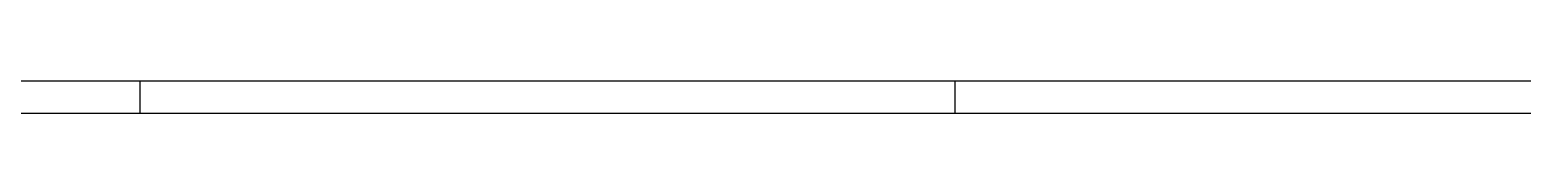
# Model space of a CAD drawing. Header units: millimetres. Extents: x -80 to 17556, y -2605 to 646.
# Drawn here: x 378.1 to 607.1, y -655 to -650 of the extents above; entities that cross this region are included whole.
import ezdxf

# ---------------------------------------------------------------- set-up
doc = ezdxf.new("R2010")
doc.units = ezdxf.units.MM
doc.header["$LTSCALE"] = 2
doc.layers.add('5', color=7, linetype='Continuous', lineweight=25)
doc.layers.add('FRAME51', color=7, linetype='Continuous')
doc.styles.add('Arial', font='arial.ttf')
doc.styles.add('SIMPLEX', font='simplex.shx', dxfattribs={"width": 0.8})

# ---------------------------------------------------------------- blocks, each defined once
blk = doc.blocks.new('RAHMEN_RAHM-A1Q')
at = {"layer": '5', "color": 4, "linetype": 'Continuous'}
blk.add_line((0, 0), (831, 0), dxfattribs=at)
at = {"layer": '5', "color": 3, "linetype": 'Continuous'}
for p, q in [((395, 0), (395, -5)), ((520, 0), (520, -5))]:
    blk.add_line(p, q, dxfattribs=at)
at = {"layer": '5', "color": 7, "linetype": 'Continuous'}
blk.add_line((-5, -5), (836, -5), dxfattribs=at)
at = {"layer": 'FRAME51', "style": 'Arial'}
for tag, p in [('CAD_KDZNR', (1.36, 580.62)), ('KDZNR', (47.61, 580.02)), ('CAD_KDMAT_PROMPT', (1.36, 575.62)), ('KDMAT', (47.61, 575.02))]:
    blk.add_attdef(tag, p, '', height=1.8, dxfattribs=at)
at = {"layer": 'FRAME51', "flags": 1}
for tag, p in [('FILENAME', (739.82, -2.19)), ('KBZ', (751.5, -2.19))]:
    blk.add_attdef(tag, p, '', height=1, dxfattribs=at)
at = {"layer": 'FRAME51', "style": 'SIMPLEX', "width": 0.7}
for tag, p in [('MADR_INIT', (756.63, -3.52)), ('DATUM', (782.13, -3.52))]:
    blk.add_attdef(tag, p, '', height=2.5, dxfattribs=at)

msp = doc.modelspace()

# ---------------------------------------------------------------- block references
at = {"layer": 'FRAME51'}
msp.add_blockref('RAHMEN_RAHM-A1Q', (0, -650), dxfattribs=at)

doc.saveas('drawing.dxf')
